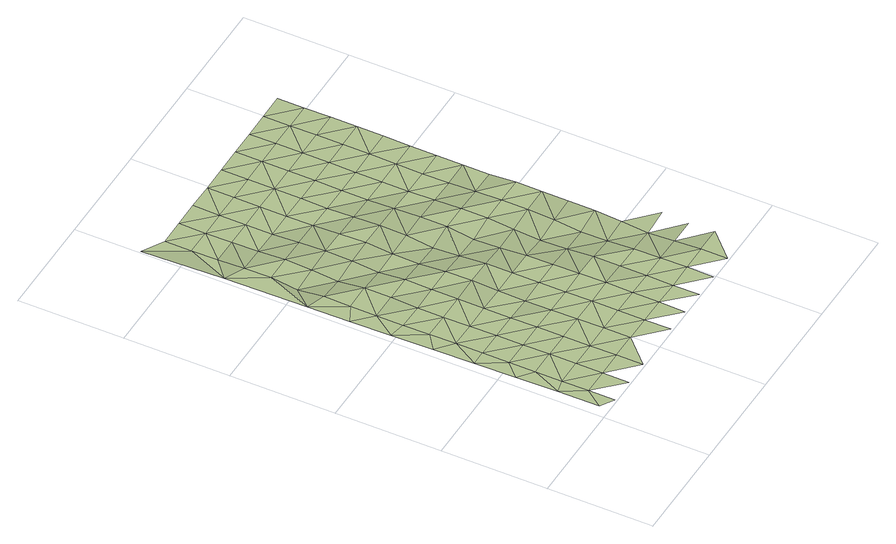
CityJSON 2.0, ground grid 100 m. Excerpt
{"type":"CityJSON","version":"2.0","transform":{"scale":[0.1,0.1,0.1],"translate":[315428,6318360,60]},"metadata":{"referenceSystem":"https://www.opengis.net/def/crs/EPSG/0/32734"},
"CityObjects":{
"terrain1":{"type":"TINRelief","geometry":[{"type":"CompositeSurface","lod":"1","boundaries":[[[0,1,2]],[[0,3,1]],[[4,3,0]],[[5,3,6]],[[3,4,6]],[[0,7,4]],[[8,5,6]],[[8,9,5]],[[0,10,7]],[[11,6,4]],[[7,12,4]],[[13,9,8]],[[6,11,8]],[[14,15,9]],[[11,4,12]],[[14,9,13]],[[13,8,16]],[[12,7,17]],[[18,19,15]],[[18,15,14]],[[8,11,16]],[[17,7,20]],[[14,13,21]],[[12,22,11]],[[16,21,13]],[[23,19,18]],[[22,12,17]],[[19,24,25]],[[24,19,23]],[[18,14,26]],[[11,27,16]],[[14,21,28]],[[27,11,22]],[[18,26,23]],[[17,20,29]],[[26,14,28]],[[30,31,25]],[[21,16,32]],[[24,30,25]],[[22,17,29]],[[16,27,32]],[[33,24,23]],[[28,21,34]],[[33,23,26]],[[30,35,31]],[[34,21,32]],[[27,22,36]],[[29,37,22]],[[38,31,35]],[[30,24,39]],[[24,33,40]],[[41,26,28]],[[27,36,32]],[[28,34,42]],[[22,37,36]],[[43,31,44]],[[31,38,44]],[[35,30,39]],[[39,24,40]],[[26,41,33]],[[41,28,42]],[[34,32,45]],[[35,46,38]],[[37,29,47]],[[32,36,45]],[[33,48,40]],[[46,35,39]],[[49,47,29]],[[50,43,44]],[[34,51,42]],[[33,41,48]],[[52,44,38]],[[51,34,45]],[[43,50,53]],[[39,40,54]],[[55,36,37]],[[52,38,46]],[[47,56,37]],[[43,57,58]],[[48,54,40]],[[53,57,43]],[[50,44,59]],[[41,42,60]],[[36,55,45]],[[51,61,42]],[[37,56,55]],[[62,46,39]],[[44,52,59]],[[41,60,48]],[[39,54,62]],[[60,42,61]],[[63,51,45]],[[53,50,64]],[[65,52,46]],[[56,47,66]],[[59,67,50]],[[63,45,55]],[[58,57,68]],[[54,48,69]],[[62,65,46]],[[70,66,47]],[[61,51,71]],[[69,48,60]],[[50,67,64]],[[57,53,72]],[[59,52,73]],[[74,55,56]],[[51,63,71]],[[54,75,62]],[[65,73,52]],[[56,66,74]],[[68,57,72]],[[75,54,69]],[[53,64,72]],[[76,67,59]],[[77,60,61]],[[63,55,78]],[[71,79,61]],[[65,62,80]],[[73,76,59]],[[74,78,55]],[[60,77,69]],[[75,80,62]],[[79,77,61]],[[71,63,81]],[[72,82,68]],[[64,67,83]],[[84,73,65]],[[66,85,74]],[[76,86,67]],[[78,81,63]],[[75,69,87]],[[84,65,80]],[[66,88,85]],[[64,83,72]],[[89,79,71]],[[87,69,77]],[[67,86,83]],[[78,74,90]],[[81,89,71]],[[76,73,91]],[[92,80,75]],[[73,84,93]],[[90,74,85]],[[94,82,72]],[[87,92,75]],[[86,76,91]],[[77,79,95]],[[94,72,83]],[[89,96,79]],[[73,93,91]],[[78,97,81]],[[78,90,98]],[[84,80,99]],[[95,87,77]],[[92,100,80]],[[95,79,96]],[[94,101,82]],[[78,98,97]],[[83,86,102]],[[93,84,99]],[[89,81,103]],[[90,85,104]],[[91,105,86]],[[99,80,100]],[[104,85,106]],[[102,94,83]],[[92,87,107]],[[96,89,103]],[[87,95,108]],[[86,105,102]],[[81,97,103]],[[93,109,91]],[[110,98,90]],[[100,92,107]],[[99,109,93]],[[104,110,90]],[[87,108,107]],[[101,94,111]],[[105,91,112]],[[95,96,113]],[[97,98,114]],[[94,102,115]],[[103,116,96]],[[109,112,91]],[[98,110,114]],[[117,99,100]],[[108,95,113]],[[107,118,100]],[[94,115,111]],[[113,96,116]],[[103,97,119]],[[120,102,105]],[[99,117,109]],[[121,110,104]],[[112,122,105]],[[119,97,114]],[[117,100,118]],[[108,123,107]],[[121,104,124]],[[115,102,120]],[[125,116,103]],[[123,108,113]],[[105,122,120]],[[112,109,126]],[[119,125,103]],[[118,107,127]],[[114,110,128]],[[109,117,126]],[[110,121,129]],[[115,130,111]],[[127,107,123]],[[122,112,131]],[[132,113,116]],[[128,119,114]],[[120,130,115]],[[125,133,116]],[[128,110,129]],[[118,134,117]],[[126,131,112]],[[113,132,123]],[[121,124,135]],[[134,118,127]],[[132,116,133]],[[136,120,122]],[[130,137,111]],[[117,138,126]],[[125,119,139]],[[135,129,121]],[[122,131,136]],[[119,128,140]],[[141,127,123]],[[138,117,134]],[[133,125,139]],[[123,132,141]],[[119,140,139]],[[130,120,142]],[[131,126,143]],[[128,129,144]],[[120,136,145]],[[134,127,146]],[[143,126,138]],[[137,130,142]],[[146,127,141]],[[120,145,142]],[[131,147,136]],[[132,133,148]],[[149,140,128]],[[139,150,133]],[[151,138,134]],[[147,131,143]],[[132,148,141]],[[134,146,151]],[[148,133,150]],[[145,136,152]],[[142,153,137]],[[152,136,147]],[[143,138,154]],[[155,146,141]],[[138,151,156]],[[145,157,142]],[[155,141,148]],[[147,143,154]],[[157,145,152]],[[138,156,154]],[[153,142,158]],[[151,146,159]],[[146,155,160]],[[147,161,152]],[[158,142,157]],[[156,151,159]],[[161,147,154]],[[159,146,160]],[[162,157,152]],[[163,153,158]],[[156,164,154]],[[152,161,162]],[[164,156,159]],[[165,158,157]],[[161,154,166]],[[157,162,167]],[[166,154,164]],[[158,165,163]],[[157,167,165]],[[162,161,168]],[[161,166,169]],[[167,162,168]],[[163,165,170]],[[169,168,161]],[[167,171,165]],[[171,167,168]],[[170,165,172]],[[172,165,171]],[[173,170,172]]]}]}
},
"vertices":[
[209,255,39],[85,84,37],[209,5,37],[78,474,39],[209,505,39],[70,864,39],[209,755,39],[459,255,40],[209,1005,39],[63,1254,39],[459,5,38],[459,755,39],[459,505,40],[209,1255,39],[209,1505,38],[56,1644,38],[459,1005,39],[709,255,41],[209,1755,36],[48,2034,34],[709,5,40],[459,1255,38],[709,505,40],[209,2005,34],[209,2255,32],[41,2424,32],[459,1755,28],[709,755,41],[459,1505,33],[959,255,41],[209,2505,34],[33,2814,39],[709,1005,40],[459,2005,29],[709,1255,37],[209,2755,39],[959,755,38],[959,505,40],[209,3005,9],[459,2505,42],[459,2255,43],[709,1755,38],[709,1505,37],[19,3594,40],[209,3255,45],[959,1005,33],[459,2755,13],[1209,255,41],[709,2005,37],[1209,5,41],[209,3505,40],[959,1255,27],[459,3005,37],[209,3755,29],[709,2255,43],[1209,755,41],[1209,505,40],[209,4005,23],[4,4374,24],[459,3255,44],[959,1755,50],[959,1505,36],[709,2505,19],[1209,1005,39],[459,3755,24],[709,2755,40],[1459,255,40],[459,3505,30],[209,4255,24],[959,2005,45],[1459,5,38],[1209,1255,37],[459,4005,24],[709,3005,50],[1459,505,46],[959,2255,21],[709,3255,37],[1209,1755,41],[1459,755,50],[1209,1505,39],[959,2505,27],[1459,1005,47],[459,4255,28],[709,3755,24],[959,2755,49],[1709,255,31],[709,3505,26],[1209,2005,18],[1709,5,31],[1459,1255,44],[1709,505,36],[959,3255,31],[1209,2255,4],[959,3005,44],[709,4005,28],[1459,1755,14],[1459,1505,34],[1709,1005,39],[1709,755,38],[1209,2755,45],[1209,2505,36],[709,4255,31],[959,3755,27],[1709,1255,18],[1959,255,36],[959,3505,25],[1959,5,34],[1459,2255,46],[1459,2005,4],[1209,3005,35],[1959,505,35],[959,4255,33],[1209,3255,26],[1709,1755,26],[1959,755,29],[959,4005,30],[1709,1505,8],[1459,2755,37],[1459,2505,48],[1959,1005,14],[1209,3755,31],[2209,255,43],[1209,3505,28],[1709,2005,46],[2209,5,41],[1959,1255,7],[1459,3005,26],[1709,2255,49],[2209,755,13],[2209,505,26],[1209,4005,33],[1459,3255,27],[1959,1755,52],[1959,1505,38],[1709,2505,38],[2459,255,38],[1459,3505,33],[1209,4255,35],[1709,2755,30],[2209,1255,52],[2209,1005,35],[1959,2005,53],[1459,4005,37],[1709,3005,30],[2459,505,23],[1459,3755,36],[1959,2255,43],[1709,3255,34],[2209,1755,52],[2459,755,44],[2209,1505,54],[1959,2505,31],[1709,3505,38],[1459,4255,36],[1959,3005,35],[2209,2005,54],[1959,2755,29],[1709,3755,40],[1709,4005,39],[2209,2505,34],[2209,2255,36],[1959,3255,40],[1959,3505,43],[1709,4255,38],[2209,2755,37],[1959,4005,41],[2209,3005,40],[1959,3755,43],[2209,3505,46],[2209,3255,44],[1959,4255,40],[2209,3755,44],[2209,4005,43],[2209,4255,42]
]}
